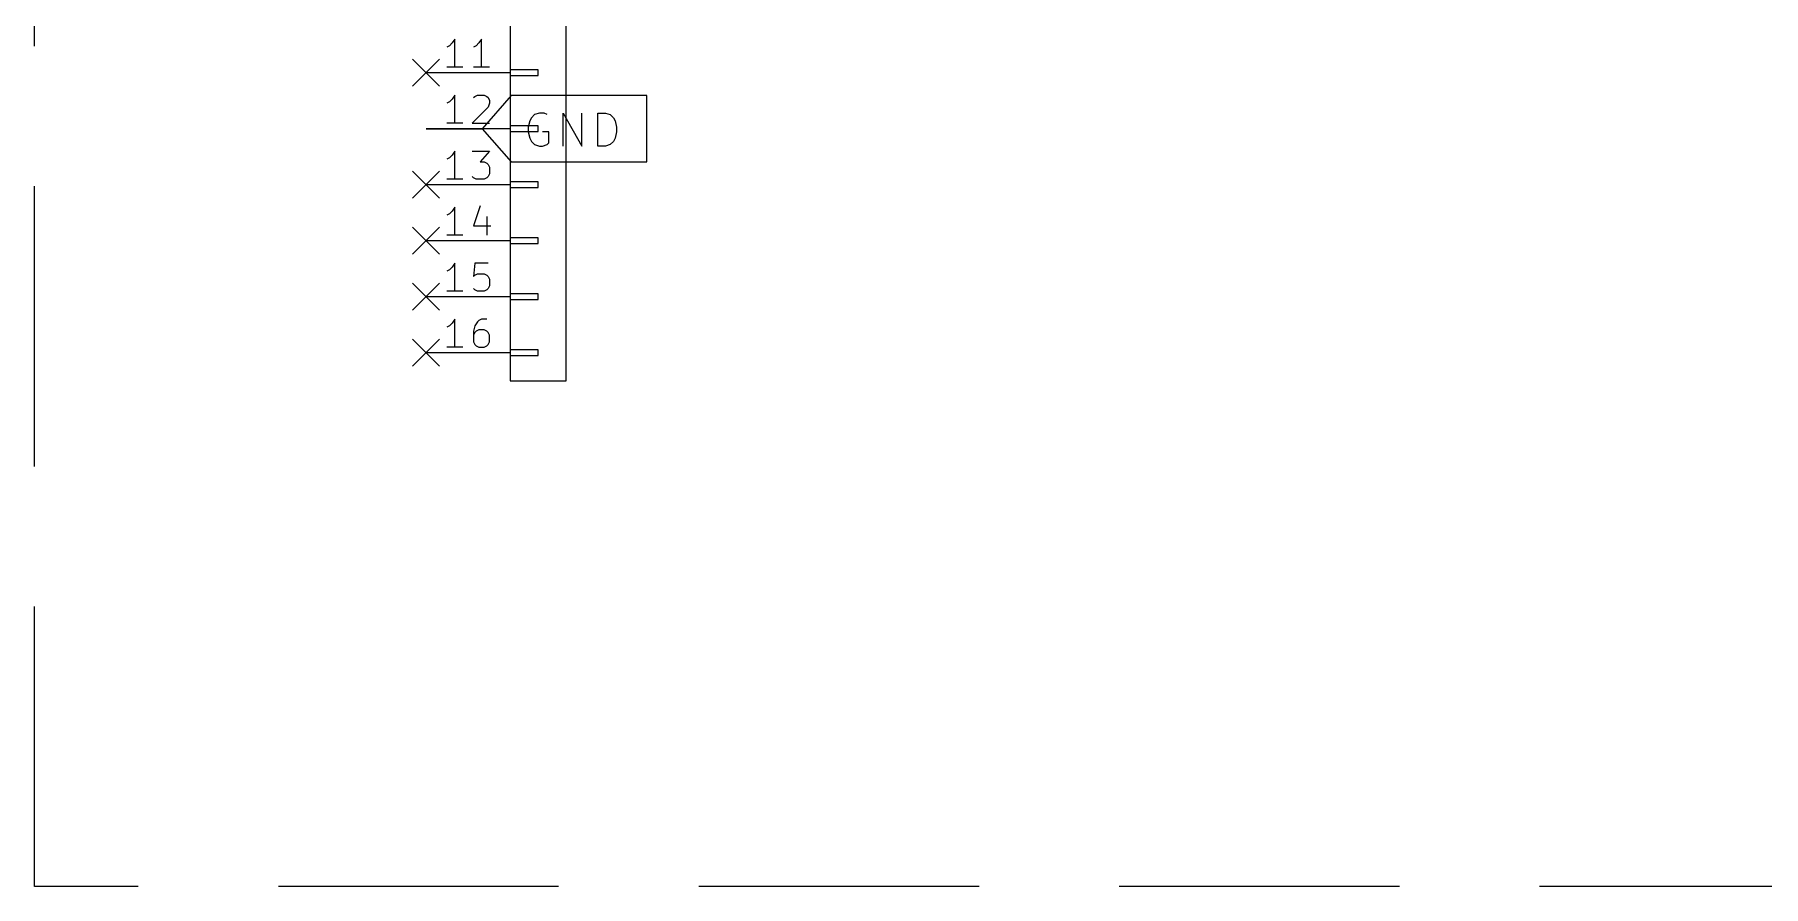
# Model space of a CAD drawing. Extents: x 0.4 to 37.4, y -23 to -0.4.
# Drawn here: x 27.402 to 30.486, y -9.153 to -7.632 of the extents above; entities that cross this region are included whole.
import ezdxf

# ---------------------------------------------------------------- set-up
doc = ezdxf.new("R2010")
doc.units = 0
doc.header["$MEASUREMENT"] = 0
doc.linetypes.add('DASHED', pattern=[0.75, 0.5, -0.25])
for name, color, linetype in [('BLUE2', 5, 'CONTINUOUS'), ('BLUE3', 171, 'CONTINUOUS'), ('GREEN3', 91, 'CONTINUOUS'), ('LYELLOW', 51, 'CONTINUOUS'), ('RED2', 1, 'CONTINUOUS'), ('RED3', 11, 'CONTINUOUS')]:
    doc.layers.add(name, color=color, linetype=linetype)

msp = doc.modelspace()

# ---------------------------------------------------------------- linework, layer by layer
at = {"layer": 'BLUE2', "linetype": 'CONTINUOUS'}
for p, q in [((28.076, -7.676), (28.124, -7.724)), ((28.124, -7.676), (28.076, -7.724)), ((28.076, -7.876), (28.124, -7.924)), ((28.124, -7.876), (28.076, -7.924)), ((28.076, -7.976), (28.124, -8.024)), ((28.124, -7.976), (28.076, -8.024)), ((28.076, -8.076), (28.124, -8.124)), ((28.124, -8.076), (28.076, -8.124)), ((28.076, -8.176), (28.124, -8.224)), ((28.124, -8.176), (28.076, -8.224))]:
    msp.add_line(p, q, dxfattribs=at)
at = {"layer": 'BLUE3', "linetype": 'DASHED'}
for p, q in [((27.4016, -9.1528), (27.4016, -5.5118)), ((32.0866, -9.1528), (27.4016, -9.1528))]:
    msp.add_line(p, q, dxfattribs=at)
at = {"layer": 'GREEN3', "linetype": 'CONTINUOUS'}
msp.add_line((28.1, -7.8), (28.2, -7.8), dxfattribs=at)
at = {"layer": 'LYELLOW', "linetype": 'CONTINUOUS'}
for p, q in [((28.25, -6.65), (28.25, -8.25)), ((28.35, -8.25), (28.35, -6.65)), ((28.25, -8.25), (28.35, -8.25))]:
    msp.add_line(p, q, dxfattribs=at)
at = {"layer": 'RED2', "linetype": 'CONTINUOUS'}
for p, q in [((28.25, -6.65), (28.25, -8.25)), ((28.35, -8.25), (28.35, -6.65)), ((28.25, -7.7), (28.1, -7.7)), ((28.25, -7.695), (28.25, -7.705)), ((28.3, -7.695), (28.25, -7.695)), ((28.25, -7.705), (28.3, -7.705)), ((28.3, -7.705), (28.3, -7.695)), ((28.2517, -7.7409), (28.2, -7.8)), ((28.4937, -7.7409), (28.2517, -7.7409)), ((28.4937, -7.8), (28.4937, -7.7409)), ((28.3022, -7.7721), (28.2938, -7.7749)), ((28.3107, -7.7721), (28.3022, -7.7721)), ((28.3163, -7.7749), (28.3107, -7.7721)), ((28.3444, -7.8312), (28.3444, -7.7721)), ((28.3444, -7.7721), (28.3781, -7.8312)), ((28.3781, -7.8312), (28.3781, -7.7721)), ((28.4063, -7.8312), (28.4063, -7.7721)), ((28.4063, -7.7721), (28.4203, -7.7721)), ((28.4203, -7.7721), (28.4288, -7.7749)), ((28.25, -7.8), (28.1, -7.8)), ((28.2, -7.8), (28.2517, -7.8591)), ((28.25, -7.795), (28.25, -7.805)), ((28.3, -7.795), (28.25, -7.795)), ((28.2854, -7.7862), (28.2825, -7.7974)), ((28.2825, -7.7974), (28.2825, -7.8058)), ((28.2882, -7.7805), (28.2854, -7.7862)), ((28.2938, -7.7749), (28.2882, -7.7805)), ((28.3, -7.805), (28.3, -7.795)), ((28.4288, -7.7749), (28.4344, -7.7805)), ((28.4344, -7.7805), (28.4372, -7.7862)), ((28.4372, -7.7862), (28.44, -7.7974)), ((28.44, -7.7974), (28.44, -7.8058)), ((28.4937, -7.8591), (28.4937, -7.8)), ((28.25, -7.805), (28.3, -7.805)), ((28.2825, -7.8058), (28.2854, -7.8171)), ((28.2854, -7.8171), (28.2882, -7.8227)), ((28.2882, -7.8227), (28.2938, -7.8283)), ((28.2938, -7.8283), (28.3022, -7.8312)), ((28.3022, -7.8312), (28.3078, -7.8312)), ((28.3191, -7.8058), (28.3078, -7.8058)), ((28.3078, -7.8312), (28.3163, -7.8283)), ((28.3163, -7.8283), (28.3191, -7.8255)), ((28.3191, -7.8255), (28.3191, -7.8058)), ((28.4203, -7.8312), (28.4063, -7.8312)), ((28.4288, -7.8283), (28.4203, -7.8312)), ((28.4344, -7.8227), (28.4288, -7.8283)), ((28.4372, -7.8171), (28.4344, -7.8227)), ((28.44, -7.8058), (28.4372, -7.8171)), ((28.2517, -7.8591), (28.4937, -7.8591)), ((28.25, -7.895), (28.25, -7.905)), ((28.3, -7.895), (28.25, -7.895)), ((28.3, -7.905), (28.3, -7.895)), ((28.25, -7.9), (28.1, -7.9)), ((28.25, -7.905), (28.3, -7.905)), ((28.25, -8), (28.1, -8)), ((28.25, -7.995), (28.25, -8.005)), ((28.3, -7.995), (28.25, -7.995)), ((28.25, -8.005), (28.3, -8.005)), ((28.3, -8.005), (28.3, -7.995)), ((28.25, -8.1), (28.1, -8.1)), ((28.25, -8.095), (28.25, -8.105)), ((28.3, -8.095), (28.25, -8.095)), ((28.25, -8.105), (28.3, -8.105)), ((28.3, -8.105), (28.3, -8.095)), ((28.25, -8.2), (28.1, -8.2)), ((28.25, -8.195), (28.25, -8.205)), ((28.3, -8.195), (28.25, -8.195)), ((28.3, -8.205), (28.3, -8.195)), ((28.25, -8.205), (28.3, -8.205)), ((28.25, -8.25), (28.35, -8.25))]:
    msp.add_line(p, q, dxfattribs=at)
at = {"layer": 'RED3', "linetype": 'CONTINUOUS'}
for p, q in [((28.1464, -7.647), (28.1417, -7.6518)), ((28.1512, -7.6399), (28.1464, -7.647)), ((28.1512, -7.6899), (28.1512, -7.6399)), ((28.194, -7.647), (28.1893, -7.6518)), ((28.1988, -7.6399), (28.194, -7.647)), ((28.1988, -7.6899), (28.1988, -7.6399)), ((28.1417, -7.6518), (28.1369, -7.6542)), ((28.1893, -7.6518), (28.1845, -7.6542)), ((28.1655, -7.6899), (28.1369, -7.6899)), ((28.2131, -7.6899), (28.1845, -7.6899)), ((28.1512, -7.7399), (28.1464, -7.747)), ((28.1512, -7.7899), (28.1512, -7.7399)), ((28.1845, -7.7446), (28.1869, -7.7423)), ((28.1869, -7.7423), (28.1917, -7.7399)), ((28.1917, -7.7399), (28.2036, -7.7399)), ((28.2036, -7.7399), (28.2083, -7.7423)), ((28.2083, -7.7423), (28.2107, -7.7446)), ((28.1417, -7.7518), (28.1369, -7.7542)), ((28.1464, -7.747), (28.1417, -7.7518)), ((28.2107, -7.7613), (28.1821, -7.7899)), ((28.2107, -7.7446), (28.2131, -7.7494)), ((28.2131, -7.7542), (28.2107, -7.7613)), ((28.2131, -7.7494), (28.2131, -7.7542)), ((28.1655, -7.7899), (28.1369, -7.7899)), ((28.1821, -7.7899), (28.2131, -7.7899)), ((28.1417, -7.8518), (28.1369, -7.8542)), ((28.1464, -7.847), (28.1417, -7.8518)), ((28.1512, -7.8399), (28.1464, -7.847)), ((28.1512, -7.8899), (28.1512, -7.8399)), ((28.1821, -7.8399), (28.2131, -7.8399)), ((28.2131, -7.8399), (28.1964, -7.8589)), ((28.1964, -7.8589), (28.2036, -7.8589)), ((28.2036, -7.8589), (28.2083, -7.8613)), ((28.2083, -7.8613), (28.2107, -7.8637)), ((28.2107, -7.8637), (28.2131, -7.8684)), ((28.1655, -7.8899), (28.1369, -7.8899)), ((28.1845, -7.8875), (28.1821, -7.8851)), ((28.1893, -7.8899), (28.1845, -7.8875)), ((28.2036, -7.8899), (28.1893, -7.8899)), ((28.2083, -7.8875), (28.2036, -7.8899)), ((28.2107, -7.8851), (28.2083, -7.8875)), ((28.2131, -7.8804), (28.2107, -7.8851)), ((28.2131, -7.8684), (28.2131, -7.8804)), ((28.1417, -7.9518), (28.1369, -7.9542)), ((28.1464, -7.947), (28.1417, -7.9518)), ((28.1512, -7.9399), (28.1464, -7.947)), ((28.1512, -7.9899), (28.1512, -7.9399)), ((28.1964, -7.9375), (28.1845, -7.9732)), ((28.2083, -7.9565), (28.2083, -7.9899)), ((28.1845, -7.9732), (28.2155, -7.9732)), ((28.1655, -7.9899), (28.1369, -7.9899)), ((28.1464, -8.047), (28.1417, -8.0518)), ((28.1512, -8.0399), (28.1464, -8.047)), ((28.1512, -8.0899), (28.1512, -8.0399)), ((28.1869, -8.0399), (28.1845, -8.0637)), ((28.2107, -8.0399), (28.1869, -8.0399)), ((28.1417, -8.0518), (28.1369, -8.0542)), ((28.1845, -8.0637), (28.1869, -8.0613)), ((28.1869, -8.0613), (28.1917, -8.0589)), ((28.1917, -8.0589), (28.2036, -8.0589)), ((28.2036, -8.0589), (28.2083, -8.0613)), ((28.2083, -8.0613), (28.2107, -8.0637)), ((28.2107, -8.0637), (28.2131, -8.0684)), ((28.2131, -8.0804), (28.2107, -8.0851)), ((28.2131, -8.0684), (28.2131, -8.0804)), ((28.1655, -8.0899), (28.1369, -8.0899)), ((28.1869, -8.0875), (28.1845, -8.0851)), ((28.1917, -8.0899), (28.1869, -8.0875)), ((28.2036, -8.0899), (28.1917, -8.0899)), ((28.2083, -8.0875), (28.2036, -8.0899)), ((28.2107, -8.0851), (28.2083, -8.0875)), ((28.1512, -8.1399), (28.1464, -8.147)), ((28.1512, -8.1899), (28.1512, -8.1399)), ((28.194, -8.1423), (28.1917, -8.1446)), ((28.1988, -8.1399), (28.194, -8.1423)), ((28.2083, -8.1399), (28.1988, -8.1399)), ((28.1417, -8.1518), (28.1369, -8.1542)), ((28.1464, -8.147), (28.1417, -8.1518)), ((28.1869, -8.1518), (28.1845, -8.1613)), ((28.1845, -8.1613), (28.1845, -8.1804)), ((28.1869, -8.1637), (28.1845, -8.1684)), ((28.1917, -8.1446), (28.1869, -8.1518)), ((28.1893, -8.1613), (28.1869, -8.1637)), ((28.194, -8.1589), (28.1893, -8.1613)), ((28.2036, -8.1589), (28.194, -8.1589)), ((28.2083, -8.1613), (28.2036, -8.1589)), ((28.2107, -8.1637), (28.2083, -8.1613)), ((28.2131, -8.1684), (28.2107, -8.1637)), ((28.2131, -8.1804), (28.2131, -8.1684)), ((28.1655, -8.1899), (28.1369, -8.1899)), ((28.1845, -8.1804), (28.1869, -8.1851)), ((28.1869, -8.1851), (28.1893, -8.1875)), ((28.1893, -8.1875), (28.194, -8.1899)), ((28.194, -8.1899), (28.2036, -8.1899)), ((28.2036, -8.1899), (28.2083, -8.1875)), ((28.2083, -8.1875), (28.2107, -8.1851)), ((28.2107, -8.1851), (28.2131, -8.1804))]:
    msp.add_line(p, q, dxfattribs=at)

doc.saveas('drawing.dxf')
